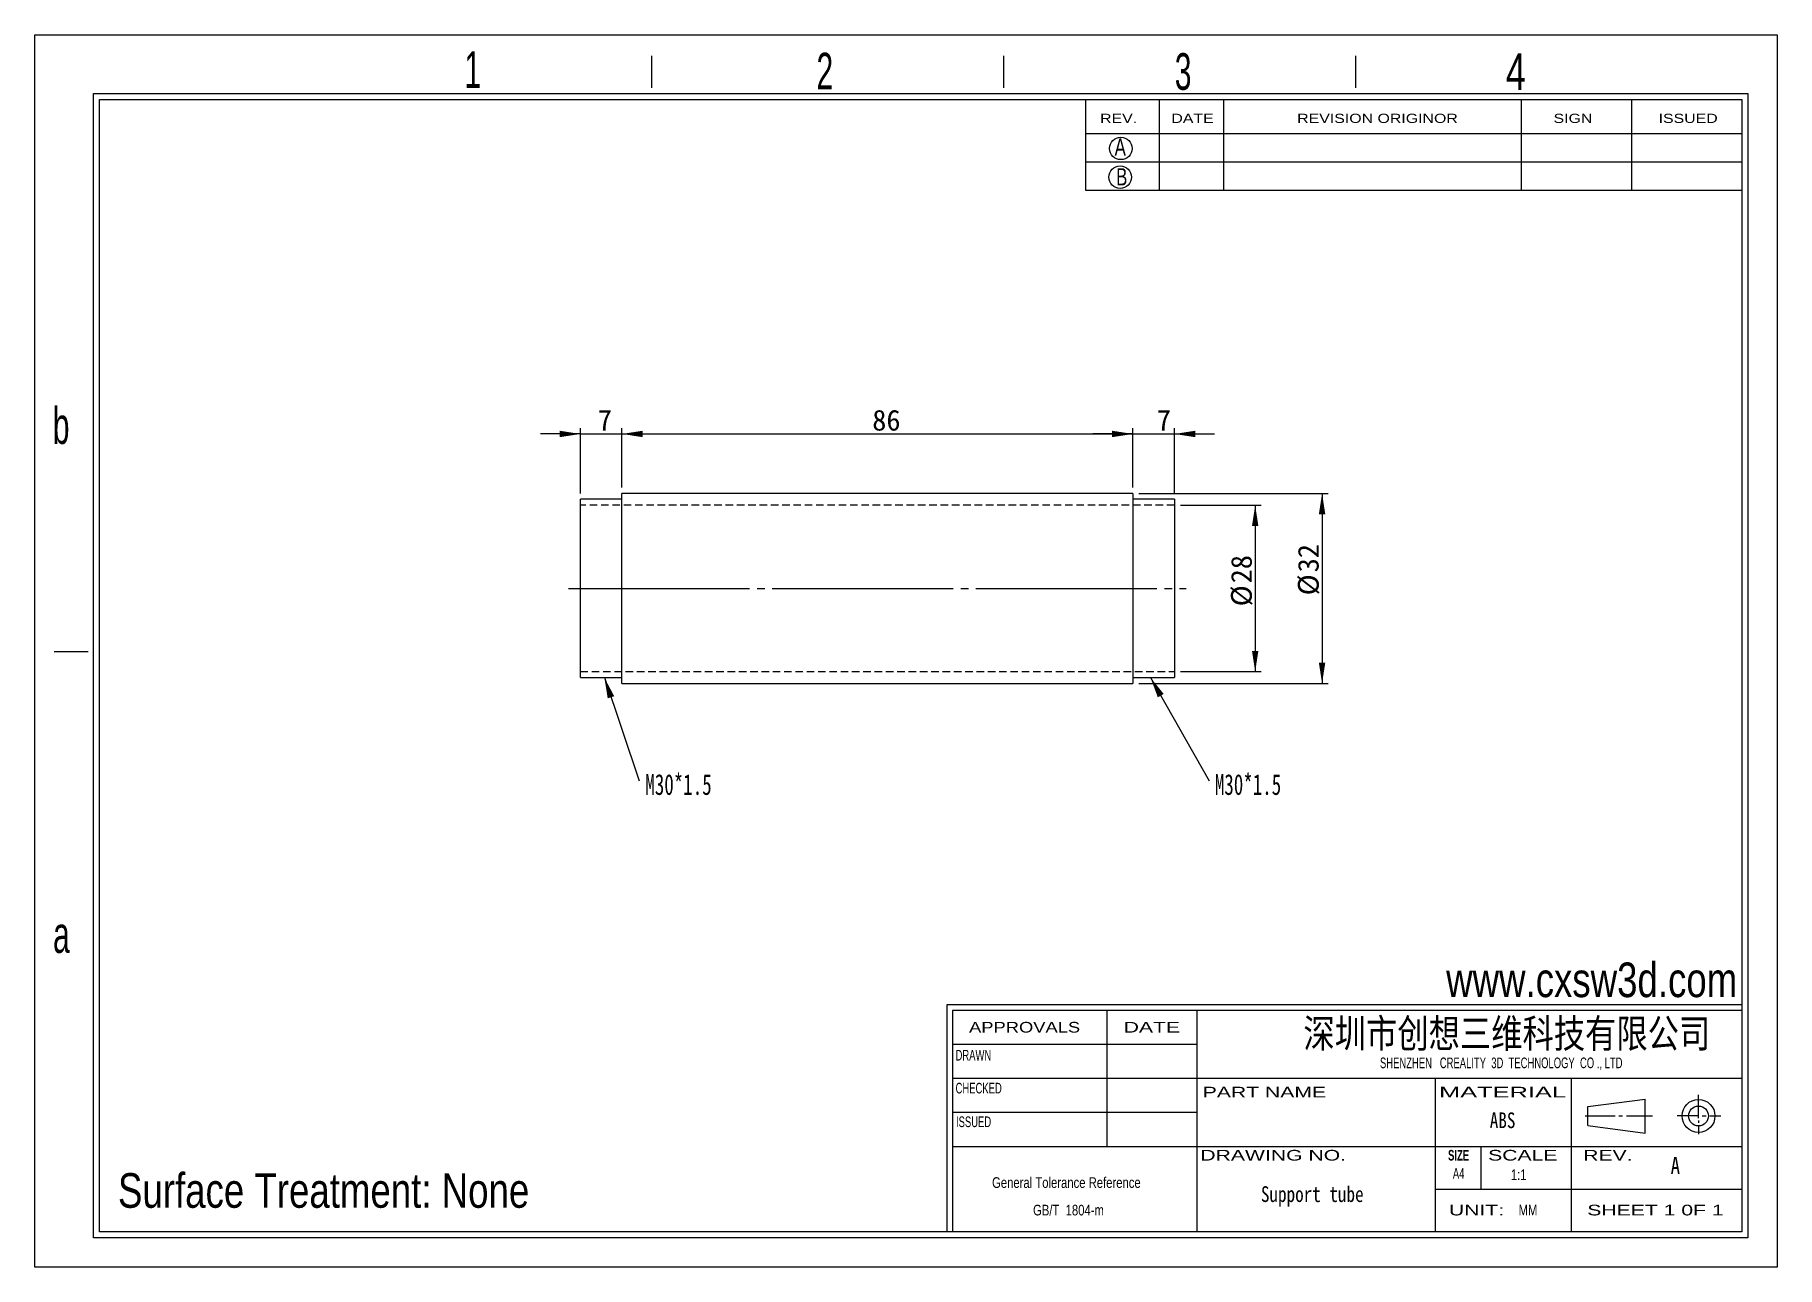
# Model space of a CAD drawing. Extents: x 2 to 295, y 1 to 209.
import ezdxf

# ---------------------------------------------------------------- set-up
doc = ezdxf.new("R2010")
doc.units = 0
for name, pattern in [('SLD-中心线', [34.29, 30.48, -1.27, 1.27, -1.27]), ('SLD-实线', [0]), ('SLD-点画线', [10.16, 6.35, -1.27, 1.27, -1.27]), ('SLD-虚线', [1.905, 1.27, -0.635])]:
    doc.linetypes.add(name, pattern=pattern)
doc.layers.get('0').update_dxf_attribs({"linetype": 'CONTINUOUS'})
for name, color, linetype in [('DIM', 5, 'SLD-实线'), ('SLD-0', 179, 'SLD-实线'), ('中心线', 1, 'SLD-点画线')]:
    doc.layers.add(name, color=color, linetype=linetype)
doc.styles.add('SLDTEXTSTYLE0', font='arial.ttf', dxfattribs={"width": 0.7584})
doc.styles.add('SLDTEXTSTYLE1', font='arial.ttf', dxfattribs={"width": 0.63516})
doc.styles.add('SLDTEXTSTYLE10', font='', dxfattribs={"width": 0.8})
doc.styles.add('SLDTEXTSTYLE11', font='', dxfattribs={"width": 0.67})
doc.styles.add('SLDTEXTSTYLE12', font='')
doc.styles.add('SLDTEXTSTYLE2', font='GOTHIC.TTF', dxfattribs={"width": 0.7304})
doc.styles.add('SLDTEXTSTYLE3', font='GOTHIC.TTF', dxfattribs={"width": 0.61171})
doc.styles.add('SLDTEXTSTYLE4', font='arialbd.ttf', dxfattribs={"width": 0.63516})
doc.styles.add('SLDTEXTSTYLE5', font='arial.ttf', dxfattribs={"width": 1.422})
doc.styles.add('SLDTEXTSTYLE6', font='arial.ttf', dxfattribs={"width": 1.2324})
doc.styles.add('SLDTEXTSTYLE7', font='arial.ttf', dxfattribs={"width": 1.7064})
doc.styles.add('SLDTEXTSTYLE8', font='', dxfattribs={"width": 0.8, "bigfont": 'bigfont'})
doc.styles.add('SLDTEXTSTYLE9', font='', dxfattribs={"width": 0.8})
doc.styles.get("Standard").update_dxf_attribs({"font": ''})
doc.styles.get('SLDTEXTSTYLE10').set_extended_font_data('宋体', bold=True)
doc.styles.get('SLDTEXTSTYLE11').set_extended_font_data('宋体')
doc.styles.get('SLDTEXTSTYLE12').set_extended_font_data('宋体')
doc.styles.get('SLDTEXTSTYLE8').set_extended_font_data('宋体', bold=True)
doc.styles.get('SLDTEXTSTYLE9').set_extended_font_data('宋体')
doc.styles.get('Standard').set_extended_font_data('宋体')
doc.dimstyles.new('SLDDIMSTYLE0', dxfattribs={"dimtxt": 3.5, "dimasz": 3.5, "dimexe": 0, "dimexo": 0.0625, "dimgap": 0.875, "dimtad": 2, "dimrnd": 1e-09, "dimzin": 12, "dimdsep": 46, "dimtxsty": 'SLDTEXTSTYLE11', "dimsah": 1, "dimcen": 0.09, "dimadec": 0, "dimazin": 0, "dimtfac": 1, "dimtofl": 0, "dimtmove": 0, "dimatfit": 3, "dimfxl": 0, "dimtolj": 1, "dimtzin": 12, "dimarcsym": 0})
doc.dimstyles.new('SLDDIMSTYLE1', dxfattribs={"dimtxt": 3.5, "dimasz": 3.5, "dimexe": 0, "dimexo": 0.0625, "dimgap": 0.875, "dimtad": 2, "dimrnd": 1e-09, "dimzin": 12, "dimdsep": 46, "dimtxsty": 'SLDTEXTSTYLE11', "dimsah": 1, "dimcen": 0.09, "dimadec": 0, "dimazin": 0, "dimtfac": 1, "dimtmove": 0, "dimatfit": 0, "dimfxl": 0, "dimtolj": 1, "dimtzin": 12, "dimarcsym": 0})
doc.dimstyles.new('SLDDIMSTYLE2', dxfattribs={"dimtxt": 0.18, "dimasz": 3.5, "dimexe": 0, "dimexo": 0.0625, "dimgap": 0, "dimtad": 0, "dimtih": 1, "dimtoh": 1, "dimdec": 0, "dimrnd": 1e-09, "dimzin": 0, "dimdsep": 46, "dimtxsty": 'Standard', "dimsah": 1, "dimcen": 0.09, "dimadec": 0, "dimazin": 0, "dimtfac": 3.5, "dimtdec": 0, "dimtofl": 0, "dimtmove": 0, "dimatfit": 3, "dimfxl": 0, "dimtolj": 1, "dimtzin": 0, "dimarcsym": 0})

# ---------------------------------------------------------------- blocks, each defined once
blk = doc.blocks.new('SW_NOTE_0')
at = {"layer": 'SLD-0', "color": 0, "char_height": 1.7927, "attachment_point": 2, "style": 'SLDTEXTSTYLE0'}
for s, insert in [('General Tolerance Reference ', (13.02, 2.31)), (' GB/T  1804-m', (13.11, -2.32))]:
    blk.add_mtext(s, dxfattribs=dict(at, insert=insert))
blk = doc.blocks.new('_D')
at = {"layer": 'DIM'}
for p, q in [((100.65, 132.51), (100.65, 142.51)), ((100.65, 141.51), (186.65, 141.51)), ((186.65, 132.51), (186.65, 142.51))]:
    blk.add_line(p, q, dxfattribs=at)
for points in [[(100.65, 141.51), (104.15, 140.97), (104.15, 142.05)], [(186.65, 141.51), (183.15, 142.05), (183.15, 140.97)]]:
    blk.add_solid(points, dxfattribs=at)
at = {"layer": 'DIM', "insert": (142.78, 145.58), "char_height": 3.5, "attachment_point": 1, "style": 'SLDTEXTSTYLE12'}
blk.add_mtext('86', dxfattribs=at)
blk = doc.blocks.new('_D_1')
at = {"layer": 'DIM'}
for p, q in [((93.65, 141.51), (86.92, 141.51)), ((93.65, 131.51), (93.65, 142.51)), ((93.65, 141.51), (100.65, 141.51)), ((100.65, 132.51), (100.65, 142.51)), ((100.65, 141.51), (107.38, 141.51))]:
    blk.add_line(p, q, dxfattribs=at)
for points in [[(93.65, 141.51), (90.15, 142.05), (90.15, 140.97)], [(100.65, 141.51), (104.15, 140.97), (104.15, 142.05)]]:
    blk.add_solid(points, dxfattribs=at)
at = {"layer": 'DIM', "insert": (96.59, 145.58), "char_height": 3.5, "attachment_point": 1, "style": 'SLDTEXTSTYLE12'}
blk.add_mtext('7', dxfattribs=at)
blk = doc.blocks.new('_D_2')
at = {"layer": 'DIM'}
for p, q in [((186.65, 141.51), (179.92, 141.51)), ((186.65, 132.51), (186.65, 142.51)), ((186.65, 141.51), (193.65, 141.51)), ((193.65, 131.51), (193.65, 142.51)), ((193.65, 141.51), (200.38, 141.51))]:
    blk.add_line(p, q, dxfattribs=at)
for points in [[(186.65, 141.51), (183.15, 142.05), (183.15, 140.97)], [(193.65, 141.51), (197.15, 140.97), (197.15, 142.05)]]:
    blk.add_solid(points, dxfattribs=at)
at = {"layer": 'DIM', "insert": (190.69, 145.58), "char_height": 3.5, "attachment_point": 1, "style": 'SLDTEXTSTYLE12'}
blk.add_mtext('7', dxfattribs=at)
blk = doc.blocks.new('_D_3')
at = {"layer": 'DIM'}
for p, q in [((187.65, 131.51), (219.5, 131.51)), ((218.5, 131.51), (218.5, 99.51)), ((187.65, 99.51), (219.5, 99.51))]:
    blk.add_line(p, q, dxfattribs=at)
for points in [[(218.5, 131.51), (217.96, 128.01), (219.04, 128.01)], [(218.5, 99.51), (219.04, 103.01), (217.96, 103.01)]]:
    blk.add_solid(points, dxfattribs=at)
at = {"layer": 'DIM', "char_height": 3.5, "attachment_point": 1, "rotation": 90, "style": 'SLDTEXTSTYLE12'}
for s, insert in [('32', (214.43, 118.22)), ('%%c', (214.43, 114.35))]:
    blk.add_mtext(s, dxfattribs=dict(at, insert=insert))
blk = doc.blocks.new('_D_4')
at = {"layer": 'DIM'}
for p, q in [((194.65, 129.51), (208.24, 129.51)), ((207.24, 129.51), (207.24, 101.51)), ((194.65, 101.51), (208.24, 101.51))]:
    blk.add_line(p, q, dxfattribs=at)
for points in [[(207.24, 129.51), (206.7, 126.01), (207.78, 126.01)], [(207.24, 101.51), (207.78, 105.01), (206.7, 105.01)]]:
    blk.add_solid(points, dxfattribs=at)
at = {"layer": 'DIM', "char_height": 3.5, "attachment_point": 1, "rotation": 90, "style": 'SLDTEXTSTYLE12'}
for s, insert in [('28', (203.17, 116.37)), ('%%c', (203.17, 112.5))]:
    blk.add_mtext(s, dxfattribs=dict(at, insert=insert))
blk = doc.blocks.new('SW_NOTE_1')
at = {"color": 0, "linetype": 'Continuous', "insert": (1.05, 1.15), "char_height": 3.5, "attachment_point": 1, "style": 'SLDTEXTSTYLE11'}
blk.add_mtext('M30*1.5', dxfattribs=at)
blk = doc.blocks.new('SW_NOTE_2')
at = {"color": 0, "linetype": 'Continuous', "insert": (0.95, 1.15), "char_height": 3.5, "attachment_point": 1, "style": 'SLDTEXTSTYLE11'}
blk.add_mtext('M30*1.5', dxfattribs=at)

msp = doc.modelspace()

# ---------------------------------------------------------------- linework, layer by layer
at = {"color": 7, "linetype": 'SLD-实线'}
for p, q in [((100.648, 130.511), (93.648, 130.511)), ((93.648, 100.511), (93.648, 130.511)), ((186.648, 131.511), (100.648, 131.511)), ((100.648, 99.511), (100.648, 131.511)), ((186.648, 131.511), (186.648, 99.511)), ((193.648, 130.511), (186.648, 130.511)), ((193.648, 130.511), (193.648, 100.511)), ((93.648, 100.511), (100.648, 100.511)), ((186.648, 100.511), (193.648, 100.511)), ((100.648, 99.511), (186.648, 99.511))]:
    msp.add_line(p, q, dxfattribs=at)
at = {"color": 7, "linetype": 'SLD-虚线'}
for p, q in [((193.648, 129.511), (93.648, 129.511)), ((93.648, 101.511), (193.648, 101.511))]:
    msp.add_line(p, q, dxfattribs=at)
at = {"layer": 'SLD-0'}
for p, q in [((1.812, 208.674), (295.107, 208.674)), ((1.812, 1.294), (1.812, 208.674)), ((295.107, 208.674), (295.107, 1.294)), ((12.675, 7.219), (12.675, 197.811)), ((12.675, 197.811), (289.181, 197.811)), ((252.017, 197.811), (252.017, 182.514)), ((270.599, 197.811), (270.599, 182.514)), ((289.181, 197.811), (289.181, 7.219)), ((289.181, 7.219), (12.675, 7.219)), ((295.107, 1.294), (1.812, 1.294))]:
    msp.add_line(p, q, dxfattribs=at)
at = {"layer": 'SLD-0', "color": 6, "linetype": 'SLD-实线'}
for p, q in [((105.701, 199.786), (105.701, 205.169)), ((164.952, 199.786), (164.952, 205.169)), ((224.204, 199.786), (224.204, 205.169)), ((11.687, 6.231), (11.687, 198.799)), ((11.687, 198.799), (290.169, 198.799)), ((290.169, 198.799), (290.169, 6.231)), ((10.805, 104.853), (5.068, 104.853)), ((290.169, 6.231), (11.687, 6.231))]:
    msp.add_line(p, q, dxfattribs=at)
at = {"layer": 'SLD-0', "color": 179, "linetype": 'SLD-实线'}
for p, q in [((178.659, 197.811), (178.659, 182.514)), ((191.05, 197.811), (191.05, 182.514)), ((201.886, 197.811), (201.886, 182.514)), ((178.659, 192.074), (289.181, 192.074)), ((178.659, 187.294), (289.181, 187.294)), ((178.659, 182.514), (289.181, 182.514)), ((289.181, 45.462), (155.33, 45.462)), ((155.33, 45.462), (155.33, 7.219)), ((289.181, 44.506), (156.286, 44.506)), ((156.286, 44.506), (156.286, 7.219)), ((182.281, 44.506), (182.281, 21.56)), ((197.398, 44.506), (197.398, 7.219)), ((197.398, 38.77), (156.286, 38.77)), ((289.181, 33.033), (156.286, 33.033)), ((237.553, 33.033), (237.553, 7.219)), ((260.499, 7.219), (260.499, 33.033)), ((263.255, 28.354), (272.888, 29.538)), ((272.888, 23.846), (272.888, 29.538)), ((281.869, 26.35), (281.869, 30.316)), ((197.398, 27.297), (156.286, 27.297)), ((262.786, 26.733), (267.83, 26.733)), ((263.255, 25.106), (263.255, 28.354)), ((268.461, 26.733), (269.091, 26.733)), ((269.722, 26.733), (274.136, 26.733)), ((281.869, 26.733), (278.268, 26.733)), ((282.5, 26.733), (283.13, 26.733)), ((283.761, 26.733), (285.653, 26.733)), ((263.255, 25.106), (272.888, 23.846)), ((281.869, 25.966), (281.869, 25.583)), ((281.869, 25.2), (281.869, 23.667)), ((289.181, 21.56), (156.286, 21.56)), ((245.202, 21.56), (245.202, 14.39)), ((237.553, 14.39), (289.181, 14.39))]:
    msp.add_line(p, q, dxfattribs=at)
at = {"layer": 'SLD-0'}
for centre in [(184.622, 189.564), (184.499, 184.715)]:
    msp.add_circle(centre, 1.894, dxfattribs=at)
at = {"layer": 'SLD-0', "color": 179, "linetype": 'SLD-实线'}
for radius in [2.771, 1.669]:
    msp.add_circle((281.869, 26.733), radius, dxfattribs=at)
at = {"layer": '中心线', "linetype": 'SLD-中心线'}
msp.add_line((91.648, 115.511), (195.648, 115.511), dxfattribs=at)

# ---------------------------------------------------------------- block references
at = {"color": 7, "linetype": 'Continuous'}
for name, p in [('SW_NOTE_1', (103.532, 83.117)), ('SW_NOTE_2', (199.5, 83.117))]:
    msp.add_blockref(name, p, dxfattribs=at)
at = {"layer": 'SLD-0', "color": 179}
msp.add_blockref('SW_NOTE_0', (162.438, 14.111), dxfattribs=at)

# ---------------------------------------------------------------- texts
at = {"layer": 'SLD-0'}
for s, insert, char_height, attachment_point, style in [('1', (74.111, 205.899), 6.172, 1, 'SLDTEXTSTYLE3'), ('2', (133.388, 205.655), 6.172, 1, 'SLDTEXTSTYLE3'), ('3', (193.707, 205.593), 6.172, 1, 'SLDTEXTSTYLE3'), ('4', (249.441, 205.587), 6.172, 1, 'SLDTEXTSTYLE2'), ('A', (183.578, 191.252), 2.903, 1, 'SLDTEXTSTYLE2'), ('B', (183.832, 186.237), 2.903, 1, 'SLDTEXTSTYLE2'), ('b', (4.835, 146.019), 6.172, 1, 'SLDTEXTSTYLE3'), ('a', (4.88, 60.351), 6.172, 1, 'SLDTEXTSTYLE3'), ('深圳市创想三维科技有限公司', (249.607, 43.039), 4.82808, 2, 'SLDTEXTSTYLE8'), ('ABS', (248.888, 27.336), 2.6458, 2, 'SLDTEXTSTYLE10'), ('A', (277.178, 19.854), 2.91, 1, 'SLDTEXTSTYLE9'), ('Support tube', (216.848, 14.902), 2.64583, 2, 'SLDTEXTSTYLE10')]:
    msp.add_mtext(s, dxfattribs=dict(at, insert=insert, char_height=char_height, attachment_point=attachment_point, style=style))
at = {"layer": 'SLD-0', "color": 179}
for s, insert, char_height, attachment_point, style in [('REV.', (181.129, 195.4), 1.5536, 1, 'SLDTEXTSTYLE6'), ('DATE', (193.126, 195.4), 1.5536, 1, 'SLDTEXTSTYLE6'), ('REVISION ORIGINOR', (214.308, 195.4), 1.55363, 1, 'SLDTEXTSTYLE6'), ('SIGN', (257.466, 195.4), 1.5536, 1, 'SLDTEXTSTYLE6'), ('ISSUED', (275.148, 195.4), 1.5536, 1, 'SLDTEXTSTYLE6'), ('APPROVALS', (168.427, 42.563), 1.7927, 2, 'SLDTEXTSTYLE6'), ('DATE', (189.85, 42.563), 1.7927, 2, 'SLDTEXTSTYLE5'), ('DRAWN', (159.804, 37.853), 1.7927, 2, 'SLDTEXTSTYLE1'), ('SHENZHEN   CREALITY  3D  TECHNOLOGY  CO ., LTD', (248.66, 36.569), 1.79265, 2, 'SLDTEXTSTYLE1'), ('CHECKED', (160.696, 32.315), 1.7927, 2, 'SLDTEXTSTYLE1'), ('PART NAME', (208.794, 31.645), 1.7927, 2, 'SLDTEXTSTYLE5'), ('MATERIAL', (248.88, 31.645), 1.7927, 2, 'SLDTEXTSTYLE7'), ('ISSUED', (159.837, 26.654), 1.7927, 2, 'SLDTEXTSTYLE1'), ('DRAWING NO.', (210.268, 21.022), 1.79265, 2, 'SLDTEXTSTYLE5'), ('SIZE', (241.479, 21.022), 1.7927, 2, 'SLDTEXTSTYLE4'), ('SCALE', (252.289, 21.022), 1.7927, 2, 'SLDTEXTSTYLE5'), ('REV.', (266.61, 21.022), 1.7927, 2, 'SLDTEXTSTYLE5'), ('A4', (241.49, 17.953), 1.7927, 2, 'SLDTEXTSTYLE1'), ('1:1', (251.596, 17.745), 1.7927, 2, 'SLDTEXTSTYLE0'), ('UNIT:', (244.499, 11.791), 1.7927, 2, 'SLDTEXTSTYLE5'), ('MM', (253.161, 11.791), 1.7927, 2, 'SLDTEXTSTYLE0'), ('SHEET 1 0F 1', (274.62, 11.791), 1.79265, 2, 'SLDTEXTSTYLE5')]:
    msp.add_mtext(s, dxfattribs=dict(at, insert=insert, char_height=char_height, attachment_point=attachment_point, style=style))
at = {"layer": 'SLD-0', "color": 5, "char_height": 5.82083, "attachment_point": 1, "style": 'SLDTEXTSTYLE0'}
for s, insert in [('www.cxsw3d.com', (239.388, 52.556)), ('Surface Treatment: None', (15.809, 17.106))]:
    msp.add_mtext(s, dxfattribs=dict(at, insert=insert))

# ---------------------------------------------------------------- dimensions: what is measured, and where the dimension line sits
at = {"layer": 'DIM'}
dim = msp.add_linear_dim(base=(100.648, 141.511), p1=(93.648, 130.511), p2=(100.648, 131.511), dimstyle='SLDDIMSTYLE1', dxfattribs=at)
dim.commit()
dim.dimension.update_dxf_attribs({"geometry": '_D_1', "text_midpoint": (97.27, 141.511), "dimtype": 160})
for base, p1, p2, dimstyle, picture, middle in [((186.648, 141.511), (100.648, 131.511), (186.648, 131.511), 'SLDDIMSTYLE0', '_D', (144.144, 141.511)), ((193.648, 141.511), (186.648, 131.511), (193.648, 130.511), 'SLDDIMSTYLE1', '_D_2', (191.37, 141.511))]:
    dim = msp.add_linear_dim(base=base, p1=p1, p2=p2, angle=0, dimstyle=dimstyle, dxfattribs=at)
    dim.commit()
    dim.dimension.update_dxf_attribs({"geometry": picture, "text_midpoint": middle, "dimtype": 160})
for base, p1, p2, picture, middle in [((218.5, 99.511), (186.648, 131.511), (186.648, 99.511), '_D_3', (218.5, 117.646)), ((207.241, 101.511), (193.648, 129.511), (193.648, 101.511), '_D_4', (207.241, 115.794))]:
    dim = msp.add_linear_dim(base=base, p1=p1, p2=p2, angle=90, text='%%c<>', dimstyle='SLDDIMSTYLE0', dxfattribs=at)
    dim.commit()
    dim.dimension.update_dxf_attribs({"geometry": picture, "text_midpoint": middle, "dimtype": 160})

# ---------------------------------------------------------------- leaders
at = {"color": 7, "linetype": 'Continuous'}
for points in [[(97.681, 100.511), (103.532, 83.117)], [(189.619, 100.511), (199.5, 83.117)]]:
    msp.add_leader(points, dimstyle='SLDDIMSTYLE2', dxfattribs=at)

doc.saveas('drawing.dxf')
